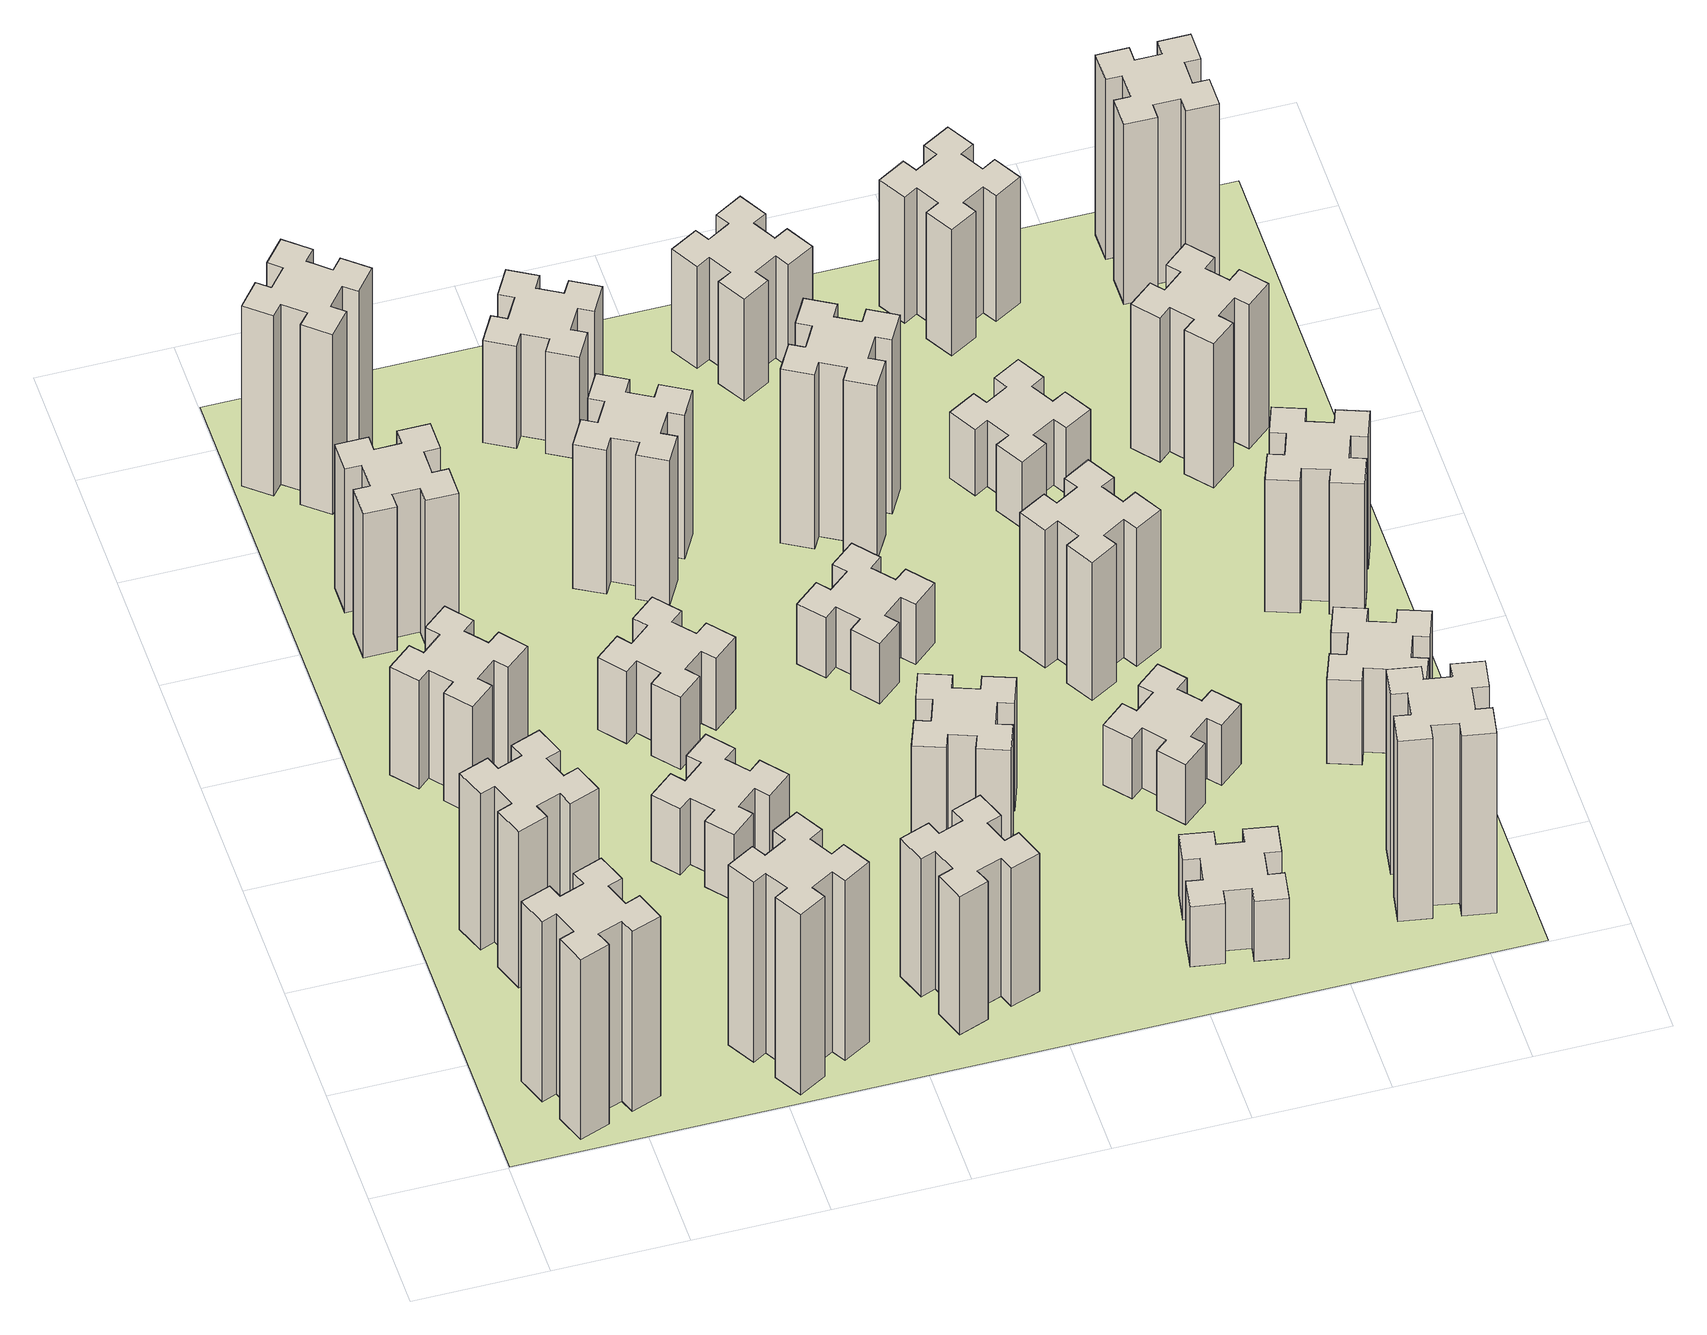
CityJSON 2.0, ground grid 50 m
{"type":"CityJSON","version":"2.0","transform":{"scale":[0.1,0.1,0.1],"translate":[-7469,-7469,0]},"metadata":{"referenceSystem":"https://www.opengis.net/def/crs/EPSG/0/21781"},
"CityObjects":{
"building1":{"type":"Building","attributes":{"class":"1000","function":"1000","usage":"1000","yearOfConstruction":2016,"roofType":"1000","measuredHeight":90,"storeysAboveGround":30,"storeysBelowGround":0},"geometry":[{"type":"Solid","lod":"1","boundaries":[[[[0,1,2,3,4,5,6,7,8,9,10,11,12,13,14,15,16,17,18,19]],[[17,16,20,21]],[[16,15,22,20]],[[15,14,23,22]],[[14,13,24,23]],[[13,12,25,24]],[[12,11,26,25]],[[11,10,27,26]],[[10,9,28,27]],[[9,8,29,28]],[[8,7,30,29]],[[7,6,31,30]],[[6,5,32,31]],[[5,4,33,32]],[[4,3,34,33]],[[3,2,35,34]],[[2,1,36,35]],[[1,0,37,36]],[[0,19,38,37]],[[19,18,39,38]],[[18,17,21,39]],[[24,25,26,27,28,29,30,31,32,33,34,35,36,37,38,39,21,20,22,23]]]]}]},
"building2":{"type":"Building","attributes":{"class":"1000","function":"1000","usage":"1000","yearOfConstruction":2016,"roofType":"1000","measuredHeight":78,"storeysAboveGround":30,"storeysBelowGround":0},"geometry":[{"type":"Solid","lod":"1","boundaries":[[[[40,41,42,43,44,45,46,47,48,49,50,51,52,53,54,55,56,57,58,59]],[[57,56,60,61]],[[56,55,62,60]],[[55,54,63,62]],[[54,53,64,63]],[[53,52,65,64]],[[52,51,66,65]],[[51,50,67,66]],[[50,49,68,67]],[[49,48,69,68]],[[48,47,70,69]],[[47,46,71,70]],[[46,45,72,71]],[[45,44,73,72]],[[44,43,74,73]],[[43,42,75,74]],[[42,41,76,75]],[[41,40,77,76]],[[40,59,78,77]],[[59,58,79,78]],[[58,57,61,79]],[[64,65,66,67,68,69,70,71,72,73,74,75,76,77,78,79,61,60,62,63]]]]}]},
"building3":{"type":"Building","attributes":{"class":"1000","function":"1000","usage":"1000","yearOfConstruction":2016,"roofType":"1000","measuredHeight":54,"storeysAboveGround":30,"storeysBelowGround":0},"geometry":[{"type":"Solid","lod":"1","boundaries":[[[[80,81,82,83,84,85,86,87,88,89,90,91,92,93,94,95,96,97,98,99]],[[97,96,100,101]],[[96,95,102,100]],[[95,94,103,102]],[[94,93,104,103]],[[93,92,105,104]],[[92,91,106,105]],[[91,90,107,106]],[[90,89,108,107]],[[89,88,109,108]],[[88,87,110,109]],[[87,86,111,110]],[[86,85,112,111]],[[85,84,113,112]],[[84,83,114,113]],[[83,82,115,114]],[[82,81,116,115]],[[81,80,117,116]],[[80,99,118,117]],[[99,98,119,118]],[[98,97,101,119]],[[104,105,106,107,108,109,110,111,112,113,114,115,116,117,118,119,101,100,102,103]]]]}]},
"building4":{"type":"Building","attributes":{"class":"1000","function":"1000","usage":"1000","yearOfConstruction":2016,"roofType":"1000","measuredHeight":72,"storeysAboveGround":30,"storeysBelowGround":0},"geometry":[{"type":"Solid","lod":"1","boundaries":[[[[120,121,122,123,124,125,126,127,128,129,130,131,132,133,134,135,136,137,138,139]],[[137,136,140,141]],[[136,135,142,140]],[[135,134,143,142]],[[134,133,144,143]],[[133,132,145,144]],[[132,131,146,145]],[[131,130,147,146]],[[130,129,148,147]],[[129,128,149,148]],[[128,127,150,149]],[[127,126,151,150]],[[126,125,152,151]],[[125,124,153,152]],[[124,123,154,153]],[[123,122,155,154]],[[122,121,156,155]],[[121,120,157,156]],[[120,139,158,157]],[[139,138,159,158]],[[138,137,141,159]],[[144,145,146,147,148,149,150,151,152,153,154,155,156,157,158,159,141,140,142,143]]]]}]},
"building5":{"type":"Building","attributes":{"class":"1000","function":"1000","usage":"1000","yearOfConstruction":2016,"roofType":"1000","measuredHeight":90,"storeysAboveGround":30,"storeysBelowGround":0},"geometry":[{"type":"Solid","lod":"1","boundaries":[[[[160,161,162,163,164,165,166,167,168,169,170,171,172,173,174,175,176,177,178,179]],[[177,176,180,181]],[[176,175,182,180]],[[175,174,183,182]],[[174,173,184,183]],[[173,172,185,184]],[[172,171,186,185]],[[171,170,187,186]],[[170,169,188,187]],[[169,168,189,188]],[[168,167,190,189]],[[167,166,191,190]],[[166,165,192,191]],[[165,164,193,192]],[[164,163,194,193]],[[163,162,195,194]],[[162,161,196,195]],[[161,160,197,196]],[[160,179,198,197]],[[179,178,199,198]],[[178,177,181,199]],[[184,185,186,187,188,189,190,191,192,193,194,195,196,197,198,199,181,180,182,183]]]]}]},
"building6":{"type":"Building","attributes":{"class":"1000","function":"1000","usage":"1000","yearOfConstruction":2016,"roofType":"1000","measuredHeight":90,"storeysAboveGround":30,"storeysBelowGround":0},"geometry":[{"type":"Solid","lod":"1","boundaries":[[[[200,201,202,203,204,205,206,207,208,209,210,211,212,213,214,215,216,217,218,219]],[[217,216,220,221]],[[216,215,222,220]],[[215,214,223,222]],[[214,213,224,223]],[[213,212,225,224]],[[212,211,226,225]],[[211,210,227,226]],[[210,209,228,227]],[[209,208,229,228]],[[208,207,230,229]],[[207,206,231,230]],[[206,205,232,231]],[[205,204,233,232]],[[204,203,234,233]],[[203,202,235,234]],[[202,201,236,235]],[[201,200,237,236]],[[200,219,238,237]],[[219,218,239,238]],[[218,217,221,239]],[[224,225,226,227,228,229,230,231,232,233,234,235,236,237,238,239,221,220,222,223]]]]}]},
"building7":{"type":"Building","attributes":{"class":"1000","function":"1000","usage":"1000","yearOfConstruction":2016,"roofType":"1000","measuredHeight":33,"storeysAboveGround":30,"storeysBelowGround":0},"geometry":[{"type":"Solid","lod":"1","boundaries":[[[[240,241,242,243,244,245,246,247,248,249,250,251,252,253,254,255,256,257,258,259]],[[257,256,260,261]],[[256,255,262,260]],[[255,254,263,262]],[[254,253,264,263]],[[253,252,265,264]],[[252,251,266,265]],[[251,250,267,266]],[[250,249,268,267]],[[249,248,269,268]],[[248,247,270,269]],[[247,246,271,270]],[[246,245,272,271]],[[245,244,273,272]],[[244,243,274,273]],[[243,242,275,274]],[[242,241,276,275]],[[241,240,277,276]],[[240,259,278,277]],[[259,258,279,278]],[[258,257,261,279]],[[264,265,266,267,268,269,270,271,272,273,274,275,276,277,278,279,261,260,262,263]]]]}]},
"building8":{"type":"Building","attributes":{"class":"1000","function":"1000","usage":"1000","yearOfConstruction":2016,"roofType":"1000","measuredHeight":36,"storeysAboveGround":30,"storeysBelowGround":0},"geometry":[{"type":"Solid","lod":"1","boundaries":[[[[280,281,282,283,284,285,286,287,288,289,290,291,292,293,294,295,296,297,298,299]],[[297,296,300,301]],[[296,295,302,300]],[[295,294,303,302]],[[294,293,304,303]],[[293,292,305,304]],[[292,291,306,305]],[[291,290,307,306]],[[290,289,308,307]],[[289,288,309,308]],[[288,287,310,309]],[[287,286,311,310]],[[286,285,312,311]],[[285,284,313,312]],[[284,283,314,313]],[[283,282,315,314]],[[282,281,316,315]],[[281,280,317,316]],[[280,299,318,317]],[[299,298,319,318]],[[298,297,301,319]],[[304,305,306,307,308,309,310,311,312,313,314,315,316,317,318,319,301,300,302,303]]]]}]},
"building9":{"type":"Building","attributes":{"class":"1000","function":"1000","usage":"1000","yearOfConstruction":2016,"roofType":"1000","measuredHeight":69,"storeysAboveGround":30,"storeysBelowGround":0},"geometry":[{"type":"Solid","lod":"1","boundaries":[[[[320,321,322,323,324,325,326,327,328,329,330,331,332,333,334,335,336,337,338,339]],[[337,336,340,341]],[[336,335,342,340]],[[335,334,343,342]],[[334,333,344,343]],[[333,332,345,344]],[[332,331,346,345]],[[331,330,347,346]],[[330,329,348,347]],[[329,328,349,348]],[[328,327,350,349]],[[327,326,351,350]],[[326,325,352,351]],[[325,324,353,352]],[[324,323,354,353]],[[323,322,355,354]],[[322,321,356,355]],[[321,320,357,356]],[[320,339,358,357]],[[339,338,359,358]],[[338,337,341,359]],[[344,345,346,347,348,349,350,351,352,353,354,355,356,357,358,359,341,340,342,343]]]]}]},
"building10":{"type":"Building","attributes":{"class":"1000","function":"1000","usage":"1000","yearOfConstruction":2016,"roofType":"1000","measuredHeight":72,"storeysAboveGround":30,"storeysBelowGround":0},"geometry":[{"type":"Solid","lod":"1","boundaries":[[[[360,361,362,363,364,365,366,367,368,369,370,371,372,373,374,375,376,377,378,379]],[[377,376,380,381]],[[376,375,382,380]],[[375,374,383,382]],[[374,373,384,383]],[[373,372,385,384]],[[372,371,386,385]],[[371,370,387,386]],[[370,369,388,387]],[[369,368,389,388]],[[368,367,390,389]],[[367,366,391,390]],[[366,365,392,391]],[[365,364,393,392]],[[364,363,394,393]],[[363,362,395,394]],[[362,361,396,395]],[[361,360,397,396]],[[360,379,398,397]],[[379,378,399,398]],[[378,377,381,399]],[[384,385,386,387,388,389,390,391,392,393,394,395,396,397,398,399,381,380,382,383]]]]}]},
"building11":{"type":"Building","attributes":{"class":"1000","function":"1000","usage":"1000","yearOfConstruction":2016,"roofType":"1000","measuredHeight":51,"storeysAboveGround":30,"storeysBelowGround":0},"geometry":[{"type":"Solid","lod":"1","boundaries":[[[[400,401,402,403,404,405,406,407,408,409,410,411,412,413,414,415,416,417,418,419]],[[417,416,420,421]],[[416,415,422,420]],[[415,414,423,422]],[[414,413,424,423]],[[413,412,425,424]],[[412,411,426,425]],[[411,410,427,426]],[[410,409,428,427]],[[409,408,429,428]],[[408,407,430,429]],[[407,406,431,430]],[[406,405,432,431]],[[405,404,433,432]],[[404,403,434,433]],[[403,402,435,434]],[[402,401,436,435]],[[401,400,437,436]],[[400,419,438,437]],[[419,418,439,438]],[[418,417,421,439]],[[424,425,426,427,428,429,430,431,432,433,434,435,436,437,438,439,421,420,422,423]]]]}]},
"building12":{"type":"Building","attributes":{"class":"1000","function":"1000","usage":"1000","yearOfConstruction":2016,"roofType":"1000","measuredHeight":54,"storeysAboveGround":30,"storeysBelowGround":0},"geometry":[{"type":"Solid","lod":"1","boundaries":[[[[440,441,442,443,444,445,446,447,448,449,450,451,452,453,454,455,456,457,458,459]],[[457,456,460,461]],[[456,455,462,460]],[[455,454,463,462]],[[454,453,464,463]],[[453,452,465,464]],[[452,451,466,465]],[[451,450,467,466]],[[450,449,468,467]],[[449,448,469,468]],[[448,447,470,469]],[[447,446,471,470]],[[446,445,472,471]],[[445,444,473,472]],[[444,443,474,473]],[[443,442,475,474]],[[442,441,476,475]],[[441,440,477,476]],[[440,459,478,477]],[[459,458,479,478]],[[458,457,461,479]],[[464,465,466,467,468,469,470,471,472,473,474,475,476,477,478,479,461,460,462,463]]]]}]},
"building13":{"type":"Building","attributes":{"class":"1000","function":"1000","usage":"1000","yearOfConstruction":2016,"roofType":"1000","measuredHeight":30,"storeysAboveGround":30,"storeysBelowGround":0},"geometry":[{"type":"Solid","lod":"1","boundaries":[[[[480,481,482,483,484,485,486,487,488,489,490,491,492,493,494,495,496,497,498,499]],[[497,496,500,501]],[[496,495,502,500]],[[495,494,503,502]],[[494,493,504,503]],[[493,492,505,504]],[[492,491,506,505]],[[491,490,507,506]],[[490,489,508,507]],[[489,488,509,508]],[[488,487,510,509]],[[487,486,511,510]],[[486,485,512,511]],[[485,484,513,512]],[[484,483,514,513]],[[483,482,515,514]],[[482,481,516,515]],[[481,480,517,516]],[[480,499,518,517]],[[499,498,519,518]],[[498,497,501,519]],[[504,505,506,507,508,509,510,511,512,513,514,515,516,517,518,519,501,500,502,503]]]]}]},
"building14":{"type":"Building","attributes":{"class":"1000","function":"1000","usage":"1000","yearOfConstruction":2016,"roofType":"1000","measuredHeight":87,"storeysAboveGround":30,"storeysBelowGround":0},"geometry":[{"type":"Solid","lod":"1","boundaries":[[[[520,521,522,523,524,525,526,527,528,529,530,531,532,533,534,535,536,537,538,539]],[[537,536,540,541]],[[536,535,542,540]],[[535,534,543,542]],[[534,533,544,543]],[[533,532,545,544]],[[532,531,546,545]],[[531,530,547,546]],[[530,529,548,547]],[[529,528,549,548]],[[528,527,550,549]],[[527,526,551,550]],[[526,525,552,551]],[[525,524,553,552]],[[524,523,554,553]],[[523,522,555,554]],[[522,521,556,555]],[[521,520,557,556]],[[520,539,558,557]],[[539,538,559,558]],[[538,537,541,559]],[[544,545,546,547,548,549,550,551,552,553,554,555,556,557,558,559,541,540,542,543]]]]}]},
"building15":{"type":"Building","attributes":{"class":"1000","function":"1000","usage":"1000","yearOfConstruction":2016,"roofType":"1000","measuredHeight":30,"storeysAboveGround":30,"storeysBelowGround":0},"geometry":[{"type":"Solid","lod":"1","boundaries":[[[[560,561,562,563,564,565,566,567,568,569,570,571,572,573,574,575,576,577,578,579]],[[577,576,580,581]],[[576,575,582,580]],[[575,574,583,582]],[[574,573,584,583]],[[573,572,585,584]],[[572,571,586,585]],[[571,570,587,586]],[[570,569,588,587]],[[569,568,589,588]],[[568,567,590,589]],[[567,566,591,590]],[[566,565,592,591]],[[565,564,593,592]],[[564,563,594,593]],[[563,562,595,594]],[[562,561,596,595]],[[561,560,597,596]],[[560,579,598,597]],[[579,578,599,598]],[[578,577,581,599]],[[584,585,586,587,588,589,590,591,592,593,594,595,596,597,598,599,581,580,582,583]]]]}]},
"building16":{"type":"Building","attributes":{"class":"1000","function":"1000","usage":"1000","yearOfConstruction":2016,"roofType":"1000","measuredHeight":51,"storeysAboveGround":30,"storeysBelowGround":0},"geometry":[{"type":"Solid","lod":"1","boundaries":[[[[600,601,602,603,604,605,606,607,608,609,610,611,612,613,614,615,616,617,618,619]],[[617,616,620,621]],[[616,615,622,620]],[[615,614,623,622]],[[614,613,624,623]],[[613,612,625,624]],[[612,611,626,625]],[[611,610,627,626]],[[610,609,628,627]],[[609,608,629,628]],[[608,607,630,629]],[[607,606,631,630]],[[606,605,632,631]],[[605,604,633,632]],[[604,603,634,633]],[[603,602,635,634]],[[602,601,636,635]],[[601,600,637,636]],[[600,619,638,637]],[[619,618,639,638]],[[618,617,621,639]],[[624,625,626,627,628,629,630,631,632,633,634,635,636,637,638,639,621,620,622,623]]]]}]},
"building17":{"type":"Building","attributes":{"class":"1000","function":"1000","usage":"1000","yearOfConstruction":2016,"roofType":"1000","measuredHeight":30,"storeysAboveGround":30,"storeysBelowGround":0},"geometry":[{"type":"Solid","lod":"1","boundaries":[[[[640,641,642,643,644,645,646,647,648,649,650,651,652,653,654,655,656,657,658,659]],[[657,656,660,661]],[[656,655,662,660]],[[655,654,663,662]],[[654,653,664,663]],[[653,652,665,664]],[[652,651,666,665]],[[651,650,667,666]],[[650,649,668,667]],[[649,648,669,668]],[[648,647,670,669]],[[647,646,671,670]],[[646,645,672,671]],[[645,644,673,672]],[[644,643,674,673]],[[643,642,675,674]],[[642,641,676,675]],[[641,640,677,676]],[[640,659,678,677]],[[659,658,679,678]],[[658,657,661,679]],[[664,665,666,667,668,669,670,671,672,673,674,675,676,677,678,679,661,660,662,663]]]]}]},
"building18":{"type":"Building","attributes":{"class":"1000","function":"1000","usage":"1000","yearOfConstruction":2016,"roofType":"1000","measuredHeight":69,"storeysAboveGround":30,"storeysBelowGround":0},"geometry":[{"type":"Solid","lod":"1","boundaries":[[[[680,681,682,683,684,685,686,687,688,689,690,691,692,693,694,695,696,697,698,699]],[[697,696,700,701]],[[696,695,702,700]],[[695,694,703,702]],[[694,693,704,703]],[[693,692,705,704]],[[692,691,706,705]],[[691,690,707,706]],[[690,689,708,707]],[[689,688,709,708]],[[688,687,710,709]],[[687,686,711,710]],[[686,685,712,711]],[[685,684,713,712]],[[684,683,714,713]],[[683,682,715,714]],[[682,681,716,715]],[[681,680,717,716]],[[680,699,718,717]],[[699,698,719,718]],[[698,697,701,719]],[[704,705,706,707,708,709,710,711,712,713,714,715,716,717,718,719,701,700,702,703]]]]}]},
"building19":{"type":"Building","attributes":{"class":"1000","function":"1000","usage":"1000","yearOfConstruction":2016,"roofType":"1000","measuredHeight":33,"storeysAboveGround":30,"storeysBelowGround":0},"geometry":[{"type":"Solid","lod":"1","boundaries":[[[[720,721,722,723,724,725,726,727,728,729,730,731,732,733,734,735,736,737,738,739]],[[737,736,740,741]],[[736,735,742,740]],[[735,734,743,742]],[[734,733,744,743]],[[733,732,745,744]],[[732,731,746,745]],[[731,730,747,746]],[[730,729,748,747]],[[729,728,749,748]],[[728,727,750,749]],[[727,726,751,750]],[[726,725,752,751]],[[725,724,753,752]],[[724,723,754,753]],[[723,722,755,754]],[[722,721,756,755]],[[721,720,757,756]],[[720,739,758,757]],[[739,738,759,758]],[[738,737,741,759]],[[744,745,746,747,748,749,750,751,752,753,754,755,756,757,758,759,741,740,742,743]]]]}]},
"building20":{"type":"Building","attributes":{"class":"1000","function":"1000","usage":"1000","yearOfConstruction":2016,"roofType":"1000","measuredHeight":90,"storeysAboveGround":30,"storeysBelowGround":0},"geometry":[{"type":"Solid","lod":"1","boundaries":[[[[760,761,762,763,764,765,766,767,768,769,770,771,772,773,774,775,776,777,778,779]],[[777,776,780,781]],[[776,775,782,780]],[[775,774,783,782]],[[774,773,784,783]],[[773,772,785,784]],[[772,771,786,785]],[[771,770,787,786]],[[770,769,788,787]],[[769,768,789,788]],[[768,767,790,789]],[[767,766,791,790]],[[766,765,792,791]],[[765,764,793,792]],[[764,763,794,793]],[[763,762,795,794]],[[762,761,796,795]],[[761,760,797,796]],[[760,779,798,797]],[[779,778,799,798]],[[778,777,781,799]],[[784,785,786,787,788,789,790,791,792,793,794,795,796,797,798,799,781,780,782,783]]]]}]},
"building21":{"type":"Building","attributes":{"class":"1000","function":"1000","usage":"1000","yearOfConstruction":2016,"roofType":"1000","measuredHeight":63,"storeysAboveGround":30,"storeysBelowGround":0},"geometry":[{"type":"Solid","lod":"1","boundaries":[[[[800,801,802,803,804,805,806,807,808,809,810,811,812,813,814,815,816,817,818,819]],[[817,816,820,821]],[[816,815,822,820]],[[815,814,823,822]],[[814,813,824,823]],[[813,812,825,824]],[[812,811,826,825]],[[811,810,827,826]],[[810,809,828,827]],[[809,808,829,828]],[[808,807,830,829]],[[807,806,831,830]],[[806,805,832,831]],[[805,804,833,832]],[[804,803,834,833]],[[803,802,835,834]],[[802,801,836,835]],[[801,800,837,836]],[[800,819,838,837]],[[819,818,839,838]],[[818,817,821,839]],[[824,825,826,827,828,829,830,831,832,833,834,835,836,837,838,839,821,820,822,823]]]]}]},
"building22":{"type":"Building","attributes":{"class":"1000","function":"1000","usage":"1000","yearOfConstruction":2016,"roofType":"1000","measuredHeight":42,"storeysAboveGround":30,"storeysBelowGround":0},"geometry":[{"type":"Solid","lod":"1","boundaries":[[[[840,841,842,843,844,845,846,847,848,849,850,851,852,853,854,855,856,857,858,859]],[[857,856,860,861]],[[856,855,862,860]],[[855,854,863,862]],[[854,853,864,863]],[[853,852,865,864]],[[852,851,866,865]],[[851,850,867,866]],[[850,849,868,867]],[[849,848,869,868]],[[848,847,870,869]],[[847,846,871,870]],[[846,845,872,871]],[[845,844,873,872]],[[844,843,874,873]],[[843,842,875,874]],[[842,841,876,875]],[[841,840,877,876]],[[840,859,878,877]],[[859,858,879,878]],[[858,857,861,879]],[[864,865,866,867,868,869,870,871,872,873,874,875,876,877,878,879,861,860,862,863]]]]}]},
"building23":{"type":"Building","attributes":{"class":"1000","function":"1000","usage":"1000","yearOfConstruction":2016,"roofType":"1000","measuredHeight":66,"storeysAboveGround":30,"storeysBelowGround":0},"geometry":[{"type":"Solid","lod":"1","boundaries":[[[[880,881,882,883,884,885,886,887,888,889,890,891,892,893,894,895,896,897,898,899]],[[897,896,900,901]],[[896,895,902,900]],[[895,894,903,902]],[[894,893,904,903]],[[893,892,905,904]],[[892,891,906,905]],[[891,890,907,906]],[[890,889,908,907]],[[889,888,909,908]],[[888,887,910,909]],[[887,886,911,910]],[[886,885,912,911]],[[885,884,913,912]],[[884,883,914,913]],[[883,882,915,914]],[[882,881,916,915]],[[881,880,917,916]],[[880,899,918,917]],[[899,898,919,918]],[[898,897,901,919]],[[904,905,906,907,908,909,910,911,912,913,914,915,916,917,918,919,901,900,902,903]]]]}]},
"building24":{"type":"Building","attributes":{"class":"1000","function":"1000","usage":"1000","yearOfConstruction":2016,"roofType":"1000","measuredHeight":72,"storeysAboveGround":30,"storeysBelowGround":0},"geometry":[{"type":"Solid","lod":"1","boundaries":[[[[920,921,922,923,924,925,926,927,928,929,930,931,932,933,934,935,936,937,938,939]],[[937,936,940,941]],[[936,935,942,940]],[[935,934,943,942]],[[934,933,944,943]],[[933,932,945,944]],[[932,931,946,945]],[[931,930,947,946]],[[930,929,948,947]],[[929,928,949,948]],[[928,927,950,949]],[[927,926,951,950]],[[926,925,952,951]],[[925,924,953,952]],[[924,923,954,953]],[[923,922,955,954]],[[922,921,956,955]],[[921,920,957,956]],[[920,939,958,957]],[[939,938,959,958]],[[938,937,941,959]],[[944,945,946,947,948,949,950,951,952,953,954,955,956,957,958,959,941,940,942,943]]]]}]},
"building25":{"type":"Building","attributes":{"class":"1000","function":"1000","usage":"1000","yearOfConstruction":2016,"roofType":"1000","measuredHeight":90,"storeysAboveGround":30,"storeysBelowGround":0},"geometry":[{"type":"Solid","lod":"1","boundaries":[[[[960,961,962,963,964,965,966,967,968,969,970,971,972,973,974,975,976,977,978,979]],[[977,976,980,981]],[[976,975,982,980]],[[975,974,983,982]],[[974,973,984,983]],[[973,972,985,984]],[[972,971,986,985]],[[971,970,987,986]],[[970,969,988,987]],[[969,968,989,988]],[[968,967,990,989]],[[967,966,991,990]],[[966,965,992,991]],[[965,964,993,992]],[[964,963,994,993]],[[963,962,995,994]],[[962,961,996,995]],[[961,960,997,996]],[[960,979,998,997]],[[979,978,999,998]],[[978,977,981,999]],[[984,985,986,987,988,989,990,991,992,993,994,995,996,997,998,999,981,980,982,983]]]]}]},
"landuse1":{"type":"LandUse","attributes":{"name":"plot1","function":"1010"},"geometry":[{"type":"MultiSurface","lod":"1","boundaries":[[[1000,1001,1002,1003]]]}]}
},
"vertices":[
[366,155,0],[460,189,0],[480,133,0],[593,174,0],[552,287,0],[496,266,0],[462,360,0],[518,380,0],[477,493,0],[364,452,0],[385,396,0],[291,362,0],[270,418,0],[157,377,0],[199,264,0],[255,285,0],[289,191,0],[233,170,0],[274,57,0],[387,99,0],[289,191,900],[233,170,900],[255,285,900],[199,264,900],[157,377,900],[270,418,900],[291,362,900],[385,396,900],[364,452,900],[477,493,900],[518,380,900],[462,360,900],[496,266,900],[552,287,900],[593,174,900],[480,133,900],[460,189,900],[366,155,900],[387,99,900],[274,57,900],
[255,1025,0],[289,931,0],[233,910,0],[274,797,0],[387,839,0],[366,895,0],[460,929,0],[480,873,0],[593,914,0],[552,1027,0],[496,1006,0],[462,1100,0],[518,1120,0],[477,1233,0],[364,1192,0],[385,1136,0],[291,1102,0],[270,1158,0],[157,1117,0],[199,1004,0],[291,1102,780],[270,1158,780],[385,1136,780],[364,1192,780],[477,1233,780],[518,1120,780],[462,1100,780],[496,1006,780],[552,1027,780],[593,914,780],[480,873,780],[460,929,780],[366,895,780],[387,839,780],[274,797,780],[233,910,780],[289,931,780],[255,1025,780],[199,1004,780],[157,1117,780],
[408,1739,0],[484,1803,0],[523,1757,0],[615,1834,0],[538,1926,0],[492,1888,0],[427,1964,0],[473,2003,0],[396,2095,0],[304,2018,0],[343,1972,0],[266,1907,0],[228,1953,0],[136,1876,0],[213,1784,0],[259,1823,0],[323,1746,0],[277,1708,0],[354,1616,0],[446,1693,0],[323,1746,540],[277,1708,540],[259,1823,540],[213,1784,540],[136,1876,540],[228,1953,540],[266,1907,540],[343,1972,540],[304,2018,540],[396,2095,540],[473,2003,540],[427,1964,540],[492,1888,540],[538,1926,540],[615,1834,540],[523,1757,540],[484,1803,540],[408,1739,540],[446,1693,540],[354,1616,540],
[485,2545,0],[485,2645,0],[545,2645,0],[545,2765,0],[425,2765,0],[425,2705,0],[325,2705,0],[325,2765,0],[205,2765,0],[205,2645,0],[265,2645,0],[265,2545,0],[205,2545,0],[205,2425,0],[325,2425,0],[325,2485,0],[425,2485,0],[425,2425,0],[545,2425,0],[545,2545,0],[425,2485,720],[425,2425,720],[325,2485,720],[325,2425,720],[205,2425,720],[205,2545,720],[265,2545,720],[265,2645,720],[205,2645,720],[205,2765,720],[325,2765,720],[325,2705,720],[425,2705,720],[425,2765,720],[545,2765,720],[545,2645,720],[485,2645,720],[485,2545,720],[545,2545,720],[545,2425,720],
[1127,155,0],[1214,205,0],[1244,153,0],[1348,213,0],[1288,317,0],[1236,287,0],[1186,374,0],[1238,404,0],[1178,508,0],[1074,448,0],[1104,396,0],[1017,346,0],[987,398,0],[883,338,0],[943,234,0],[995,264,0],[1045,177,0],[993,147,0],[1053,43,0],[1157,103,0],[1045,177,900],[993,147,900],[995,264,900],[943,234,900],[883,338,900],[987,398,900],[1017,346,900],[1104,396,900],[1074,448,900],[1178,508,900],[1238,404,900],[1186,374,900],[1236,287,900],[1288,317,900],[1348,213,900],[1244,153,900],[1214,205,900],[1127,155,900],[1157,103,900],[1053,43,900],
[384,3387,0],[308,3452,0],[346,3498,0],[254,3575,0],[177,3483,0],[223,3444,0],[159,3368,0],[113,3406,0],[36,3314,0],[128,3237,0],[166,3283,0],[243,3219,0],[204,3173,0],[296,3096,0],[373,3188,0],[327,3226,0],[392,3303,0],[438,3264,0],[515,3356,0],[423,3433,0],[392,3303,900],[438,3264,900],[327,3226,900],[373,3188,900],[296,3096,900],[204,3173,900],[243,3219,900],[166,3283,900],[128,3237,900],[36,3314,900],[113,3406,900],[159,3368,900],[223,3444,900],[177,3483,900],[254,3575,900],[346,3498,900],[308,3452,900],[384,3387,900],[423,3433,900],[515,3356,900],
[1083,1332,0],[1006,1267,0],[968,1313,0],[876,1236,0],[953,1144,0],[999,1183,0],[1063,1106,0],[1017,1068,0],[1094,976,0],[1186,1053,0],[1148,1099,0],[1224,1163,0],[1263,1117,0],[1355,1194,0],[1278,1286,0],[1232,1248,0],[1167,1324,0],[1213,1363,0],[1136,1455,0],[1044,1378,0],[1167,1324,330],[1213,1363,330],[1232,1248,330],[1278,1286,330],[1355,1194,330],[1263,1117,330],[1224,1163,330],[1148,1099,330],[1186,1053,330],[1094,976,330],[1017,1068,330],[1063,1106,330],[999,1183,330],[953,1144,330],[876,1236,330],[968,1313,330],[1006,1267,330],[1083,1332,330],[1044,1378,330],[1136,1455,330],
[1083,1972,0],[1006,1907,0],[968,1953,0],[876,1876,0],[953,1784,0],[999,1823,0],[1063,1746,0],[1017,1708,0],[1094,1616,0],[1186,1693,0],[1148,1739,0],[1224,1803,0],[1263,1757,0],[1355,1834,0],[1278,1926,0],[1232,1888,0],[1167,1964,0],[1213,2003,0],[1136,2095,0],[1044,2018,0],[1167,1964,360],[1213,2003,360],[1232,1888,360],[1278,1926,360],[1355,1834,360],[1263,1757,360],[1224,1803,360],[1148,1739,360],[1186,1693,360],[1094,1616,360],[1017,1708,360],[1063,1746,360],[999,1823,360],[953,1784,360],[876,1876,360],[968,1953,360],[1006,1907,360],[1083,1972,360],[1044,2018,360],[1136,2095,360],
[1765,496,0],[1671,462,0],[1650,518,0],[1537,477,0],[1579,364,0],[1635,385,0],[1669,291,0],[1613,270,0],[1654,157,0],[1767,199,0],[1746,255,0],[1840,289,0],[1860,233,0],[1973,274,0],[1932,387,0],[1876,366,0],[1842,460,0],[1898,480,0],[1857,593,0],[1744,552,0],[1842,460,690],[1898,480,690],[1876,366,690],[1932,387,690],[1973,274,690],[1860,233,690],[1840,289,690],[1746,255,690],[1767,199,690],[1654,157,690],[1613,270,690],[1669,291,690],[1635,385,690],[1579,364,690],[1537,477,690],[1650,518,690],[1671,462,690],[1765,496,690],[1744,552,690],[1857,593,690],
[1314,2666,0],[1227,2716,0],[1257,2768,0],[1153,2828,0],[1093,2724,0],[1145,2694,0],[1095,2607,0],[1043,2637,0],[983,2533,0],[1087,2473,0],[1117,2525,0],[1204,2475,0],[1174,2423,0],[1278,2363,0],[1338,2467,0],[1286,2497,0],[1336,2584,0],[1388,2554,0],[1448,2658,0],[1344,2718,0],[1336,2584,720],[1388,2554,720],[1286,2497,720],[1338,2467,720],[1278,2363,720],[1174,2423,720],[1204,2475,720],[1117,2525,720],[1087,2473,720],[983,2533,720],[1043,2637,720],[1095,2607,720],[1145,2694,720],[1093,2724,720],[1153,2828,720],[1257,2768,720],[1227,2716,720],[1314,2666,720],[1344,2718,720],[1448,2658,720],
[1214,3406,0],[1127,3456,0],[1157,3508,0],[1053,3568,0],[993,3464,0],[1045,3434,0],[995,3347,0],[943,3377,0],[883,3273,0],[987,3213,0],[1017,3265,0],[1104,3215,0],[1074,3163,0],[1178,3103,0],[1238,3207,0],[1186,3237,0],[1236,3324,0],[1288,3294,0],[1348,3398,0],[1244,3458,0],[1236,3324,510],[1288,3294,510],[1186,3237,510],[1238,3207,510],[1178,3103,510],[1074,3163,510],[1104,3215,510],[1017,3265,510],[987,3213,510],[883,3273,510],[943,3377,510],[995,3347,510],[1045,3434,510],[993,3464,510],[1053,3568,510],[1157,3508,510],[1127,3456,510],[1214,3406,510],[1244,3458,510],[1348,3398,510],
[1869,1200,0],[1835,1106,0],[1779,1127,0],[1737,1014,0],[1850,973,0],[1871,1029,0],[1965,995,0],[1944,939,0],[2057,897,0],[2098,1010,0],[2042,1031,0],[2076,1125,0],[2132,1104,0],[2173,1217,0],[2060,1258,0],[2040,1202,0],[1946,1236,0],[1967,1292,0],[1854,1333,0],[1813,1220,0],[1946,1236,540],[1967,1292,540],[2040,1202,540],[2060,1258,540],[2173,1217,540],[2132,1104,540],[2076,1125,540],[2042,1031,540],[2098,1010,540],[2057,897,540],[1944,939,540],[1965,995,540],[1871,1029,540],[1850,973,540],[1737,1014,540],[1779,1127,540],[1835,1106,540],[1869,1200,540],[1813,1220,540],[1854,1333,540],
[1972,1988,0],[1907,2064,0],[1953,2103,0],[1876,2195,0],[1784,2118,0],[1823,2072,0],[1746,2007,0],[1708,2053,0],[1616,1976,0],[1693,1884,0],[1739,1923,0],[1803,1846,0],[1757,1808,0],[1834,1716,0],[1926,1793,0],[1888,1839,0],[1964,1903,0],[2003,1857,0],[2095,1934,0],[2018,2026,0],[1964,1903,300],[2003,1857,300],[1888,1839,300],[1926,1793,300],[1834,1716,300],[1757,1808,300],[1803,1846,300],[1739,1923,300],[1693,1884,300],[1616,1976,300],[1708,2053,300],[1746,2007,300],[1823,2072,300],[1784,2118,300],[1876,2195,300],[1953,2103,300],[1907,2064,300],[1972,1988,300],[2018,2026,300],[2095,1934,300],
[2026,2497,0],[2076,2584,0],[2128,2554,0],[2188,2658,0],[2084,2718,0],[2054,2666,0],[1967,2716,0],[1997,2768,0],[1893,2828,0],[1833,2724,0],[1885,2694,0],[1835,2607,0],[1783,2637,0],[1723,2533,0],[1827,2473,0],[1857,2525,0],[1944,2475,0],[1914,2423,0],[2018,2363,0],[2078,2467,0],[1944,2475,870],[1914,2423,870],[1857,2525,870],[1827,2473,870],[1723,2533,870],[1783,2637,870],[1835,2607,870],[1885,2694,870],[1833,2724,870],[1893,2828,870],[1997,2768,870],[1967,2716,870],[2054,2666,870],[2084,2718,870],[2188,2658,870],[2128,2554,870],[2076,2584,870],[2026,2497,870],[2078,2467,870],[2018,2363,870],
[2596,444,0],[2578,345,0],[2519,356,0],[2498,237,0],[2617,217,0],[2627,276,0],[2725,258,0],[2715,199,0],[2833,178,0],[2854,297,0],[2795,307,0],[2812,405,0],[2871,395,0],[2892,513,0],[2774,534,0],[2764,475,0],[2665,492,0],[2676,551,0],[2557,572,0],[2537,454,0],[2665,492,300],[2676,551,300],[2764,475,300],[2774,534,300],[2892,513,300],[2871,395,300],[2812,405,300],[2795,307,300],[2854,297,300],[2833,178,300],[2715,199,300],[2725,258,300],[2627,276,300],[2617,217,300],[2498,237,300],[2519,356,300],[2578,345,300],[2596,444,300],[2537,454,300],[2557,572,300],
[1844,3556,0],[1757,3506,0],[1727,3558,0],[1623,3498,0],[1683,3394,0],[1735,3424,0],[1785,3337,0],[1733,3307,0],[1793,3203,0],[1897,3263,0],[1867,3315,0],[1954,3365,0],[1984,3313,0],[2088,3373,0],[2028,3477,0],[1976,3447,0],[1926,3534,0],[1978,3564,0],[1918,3668,0],[1814,3608,0],[1926,3534,510],[1978,3564,510],[1976,3447,510],[2028,3477,510],[2088,3373,510],[1984,3313,510],[1954,3365,510],[1867,3315,510],[1897,3263,510],[1793,3203,510],[1733,3307,510],[1785,3337,510],[1735,3424,510],[1683,3394,510],[1623,3498,510],[1727,3558,510],[1757,3506,510],[1844,3556,510],[1814,3608,510],[1918,3668,510],
[2728,999,0],[2804,1063,0],[2843,1017,0],[2935,1094,0],[2858,1186,0],[2812,1148,0],[2747,1224,0],[2793,1263,0],[2716,1355,0],[2624,1278,0],[2663,1232,0],[2586,1167,0],[2548,1213,0],[2456,1136,0],[2533,1044,0],[2579,1083,0],[2643,1006,0],[2597,968,0],[2674,876,0],[2766,953,0],[2643,1006,300],[2597,968,300],[2579,1083,300],[2533,1044,300],[2456,1136,300],[2548,1213,300],[2586,1167,300],[2663,1232,300],[2624,1278,300],[2716,1355,300],[2793,1263,300],[2747,1224,300],[2812,1148,300],[2858,1186,300],[2935,1094,300],[2843,1017,300],[2804,1063,300],[2728,999,300],[2766,953,300],[2674,876,300],
[2475,1744,0],[2525,1657,0],[2473,1627,0],[2533,1523,0],[2637,1583,0],[2607,1635,0],[2694,1685,0],[2724,1633,0],[2828,1693,0],[2768,1797,0],[2716,1767,0],[2666,1854,0],[2718,1884,0],[2658,1988,0],[2554,1928,0],[2584,1876,0],[2497,1826,0],[2467,1878,0],[2363,1818,0],[2423,1714,0],[2497,1826,690],[2467,1878,690],[2584,1876,690],[2554,1928,690],[2658,1988,690],[2718,1884,690],[2666,1854,690],[2716,1767,690],[2768,1797,690],[2828,1693,690],[2724,1633,690],[2694,1685,690],[2607,1635,690],[2637,1583,690],[2533,1523,690],[2473,1627,690],[2525,1657,690],[2475,1744,690],[2423,1714,690],[2363,1818,690],
[2475,2584,0],[2525,2497,0],[2473,2467,0],[2533,2363,0],[2637,2423,0],[2607,2475,0],[2694,2525,0],[2724,2473,0],[2828,2533,0],[2768,2637,0],[2716,2607,0],[2666,2694,0],[2718,2724,0],[2658,2828,0],[2554,2768,0],[2584,2716,0],[2497,2666,0],[2467,2718,0],[2363,2658,0],[2423,2554,0],[2497,2666,330],[2467,2718,330],[2584,2716,330],[2554,2768,330],[2658,2828,330],[2718,2724,330],[2666,2694,330],[2716,2607,330],[2768,2637,330],[2828,2533,330],[2724,2473,330],[2694,2525,330],[2607,2475,330],[2637,2423,330],[2533,2363,330],[2473,2467,330],[2525,2497,330],[2475,2584,330],[2423,2554,330],[2363,2658,330],
[3504,475,0],[3405,492,0],[3416,551,0],[3297,572,0],[3277,454,0],[3336,444,0],[3318,345,0],[3259,356,0],[3238,237,0],[3357,217,0],[3367,276,0],[3465,258,0],[3455,199,0],[3573,178,0],[3594,297,0],[3535,307,0],[3552,405,0],[3611,395,0],[3632,513,0],[3514,534,0],[3552,405,900],[3611,395,900],[3535,307,900],[3594,297,900],[3573,178,900],[3455,199,900],[3465,258,900],[3367,276,900],[3357,217,900],[3238,237,900],[3259,356,900],[3318,345,900],[3336,444,900],[3277,454,900],[3297,572,900],[3416,551,900],[3405,492,900],[3504,475,900],[3514,534,900],[3632,513,900],
[2716,3447,0],[2666,3534,0],[2718,3564,0],[2658,3668,0],[2554,3608,0],[2584,3556,0],[2497,3506,0],[2467,3558,0],[2363,3498,0],[2423,3394,0],[2475,3424,0],[2525,3337,0],[2473,3307,0],[2533,3203,0],[2637,3263,0],[2607,3315,0],[2694,3365,0],[2724,3313,0],[2828,3373,0],[2768,3477,0],[2694,3365,630],[2724,3313,630],[2607,3315,630],[2637,3263,630],[2533,3203,630],[2473,3307,630],[2525,3337,630],[2475,3424,630],[2423,3394,630],[2363,3498,630],[2467,3558,630],[2497,3506,630],[2584,3556,630],[2554,3608,630],[2658,3668,630],[2718,3564,630],[2666,3534,630],[2716,3447,630],[2768,3477,630],[2828,3373,630],
[3351,1029,0],[3445,995,0],[3424,939,0],[3537,897,0],[3578,1010,0],[3522,1031,0],[3556,1125,0],[3612,1104,0],[3653,1217,0],[3540,1258,0],[3520,1202,0],[3426,1236,0],[3447,1292,0],[3334,1333,0],[3293,1220,0],[3349,1200,0],[3315,1106,0],[3259,1127,0],[3217,1014,0],[3330,973,0],[3315,1106,420],[3259,1127,420],[3349,1200,420],[3293,1220,420],[3334,1333,420],[3447,1292,420],[3426,1236,420],[3520,1202,420],[3540,1258,420],[3653,1217,420],[3612,1104,420],[3556,1125,420],[3522,1031,420],[3578,1010,420],[3537,897,420],[3424,939,420],[3445,995,420],[3351,1029,420],[3330,973,420],[3217,1014,420],
[3520,1942,0],[3426,1976,0],[3447,2032,0],[3334,2073,0],[3293,1960,0],[3349,1940,0],[3315,1846,0],[3259,1867,0],[3217,1754,0],[3330,1713,0],[3351,1769,0],[3445,1735,0],[3424,1679,0],[3537,1637,0],[3578,1750,0],[3522,1771,0],[3556,1865,0],[3612,1844,0],[3653,1957,0],[3540,1998,0],[3556,1865,660],[3612,1844,660],[3522,1771,660],[3578,1750,660],[3537,1637,660],[3424,1679,660],[3445,1735,660],[3351,1769,660],[3330,1713,660],[3217,1754,660],[3259,1867,660],[3315,1846,660],[3349,1940,660],[3293,1960,660],[3334,2073,660],[3447,2032,660],[3426,1976,660],[3520,1942,660],[3540,1998,660],[3653,1957,660],
[3119,2563,0],[3183,2486,0],[3137,2448,0],[3214,2356,0],[3306,2433,0],[3268,2479,0],[3344,2543,0],[3383,2497,0],[3475,2574,0],[3398,2666,0],[3352,2628,0],[3287,2704,0],[3333,2743,0],[3256,2835,0],[3164,2758,0],[3203,2712,0],[3126,2647,0],[3088,2693,0],[2996,2616,0],[3073,2524,0],[3126,2647,720],[3088,2693,720],[3203,2712,720],[3164,2758,720],[3256,2835,720],[3333,2743,720],[3287,2704,720],[3352,2628,720],[3398,2666,720],[3475,2574,720],[3383,2497,720],[3344,2543,720],[3268,2479,720],[3306,2433,720],[3214,2356,720],[3137,2448,720],[3183,2486,720],[3119,2563,720],[3073,2524,720],[2996,2616,720],
[3285,3325,0],[3385,3325,0],[3385,3265,0],[3505,3265,0],[3505,3385,0],[3445,3385,0],[3445,3485,0],[3505,3485,0],[3505,3605,0],[3385,3605,0],[3385,3545,0],[3285,3545,0],[3285,3605,0],[3165,3605,0],[3165,3485,0],[3225,3485,0],[3225,3385,0],[3165,3385,0],[3165,3265,0],[3285,3265,0],[3225,3385,900],[3165,3385,900],[3225,3485,900],[3165,3485,900],[3165,3605,900],[3285,3605,900],[3285,3545,900],[3385,3545,900],[3385,3605,900],[3505,3605,900],[3505,3485,900],[3445,3485,900],[3445,3385,900],[3505,3385,900],[3505,3265,900],[3385,3265,900],[3385,3325,900],[3285,3325,900],[3285,3265,900],[3165,3265,900],
[5,3705,0],[3705,3705,0],[3705,5,0],[5,5,0]
]}
